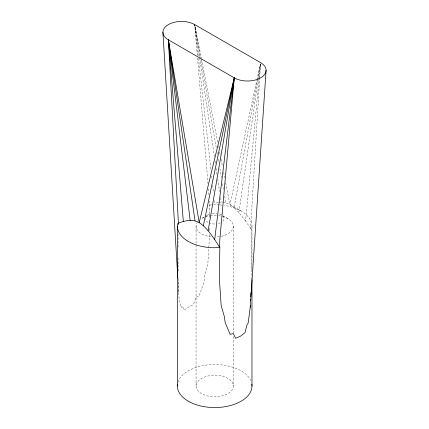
<?xml version="1.0" encoding="UTF-8"?>
<svg xmlns="http://www.w3.org/2000/svg" width="429" height="429" viewBox="0 0 429 429"><rect width="100%" height="100%" fill="white"/><g stroke="black" fill="none" stroke-linecap="round" stroke-linejoin="round"><path stroke-width="0.32" stroke-dasharray="2.15 1.61" d="M178.035 247.168L178.067 233.242M251.126 279.397L251.238 229.451L251.973 226.233A37.28 21.52 0 0 0 224.346 205.443M251.238 229.451L250.611 228.389L259.701 78.019M259.738 77.349L260.628 62.65M250.611 228.389L245.608 221.037L259.052 79.285M259.116 78.62L260.505 63.98M245.608 221.037L238.883 212.5L258.129 79.885M258.22 79.226L260.435 63.975L257.491 79.778M238.883 212.5L234.068 207.604L257.368 80.438M234.068 207.604L229.96 204.606L256.81 80.309M256.955 79.655L260.344 63.959M204.263 217.036L201.517 218.624A18.64 10.763 0 0 1 204.199 217.342M206.456 215.771L208.108 214.816M209.379 217.718L209.164 205.132L211.62 204.29M217.937 202.735L214.693 203.19L214.323 199.871M218.586 202.644L222.351 202.429M209.164 205.132L212.854 204.853M213.465 204.805L214.693 204.708A37.28 21.52 0 0 1 219.235 204.869M222.941 202.499L225.879 202.874L229.96 204.606L241.055 211.014M227.874 218.624L221.284 214.816A9.32 5.379 0 0 0 219.353 213.964M197.292 55.33L194.728 24.603L201.287 58.108M201.416 58.762L217.744 142.197M218.517 146.139L218.774 147.453M219.675 152.048L220.184 154.681M221.085 159.277L222.501 166.506M223.659 172.415L224.689 177.67M225.713 182.926L229.96 204.606M198.219 55.802L194.728 24.603L200.499 57.615M200.96 60.258L216.302 148.075M217.112 152.697L217.342 154.016M218.264 159.298L218.844 162.596M219.879 168.543L221.498 177.783M222.533 183.73L223.573 189.672M224.726 196.273L225.879 202.874M194.728 24.603L199.565 57.089M199.662 57.749L214.366 156.531M215.058 161.175L215.551 164.489M216.146 168.463L217.031 174.431M217.723 179.075L219.6 191.672M220.485 197.635L221.176 202.279M198.514 58.462L210.982 169.991M211.653 175.97L212.098 179.955M212.693 185.264L213.508 192.567M197.517 58.001L207.995 183.574M208.44 188.921L208.944 194.932M209.443 200.944L209.781 204.949M178.04 281.521L179.022 297.672L181.07 307.738L182.411 305.872L184.159 310.247L188.24 307.175L193.522 304.52L196.058 297.077L198.965 296.38L203.904 282.293L205.046 273.632L207.861 263.492L209.652 233.617M178.689 292.213L178.223 278.539M209.561 228.319L209.593 230.303M178.035 257.797L178.169 272.517M251.973 226.233L251.973 271.031M233.333 226.233L233.333 333.21M233.333 336.55L233.333 386.03A18.64 10.763 0 0 1 205.378 395.345A18.64 10.763 0 0 1 205.378 376.71A18.64 10.763 0 0 1 233.333 386.03M196.058 226.233L196.058 386.03M177.987 382.287A37.28 21.52 0 0 1 213.074 364.527A37.28 21.52 0 0 1 250.702 380.459M219.884 204.923A37.28 21.52 0 0 1 223.091 205.266M222.785 216.538A18.64 10.763 0 0 1 233.306 226.839A18.64 10.763 0 0 1 220.849 236.39M219.519 236.626A18.64 10.763 0 0 1 215.91 236.969M211.052 236.787A18.64 10.763 0 0 1 197.292 222.378M205.378 216.913A18.64 10.763 0 0 1 209.872 215.841M210.457 215.755A18.64 10.763 0 0 1 217.734 215.615M218.334 215.68A18.64 10.763 0 0 1 222.152 216.372M222.764 215.932A9.32 5.379 0 0 1 221.284 222.426M220.367 222.892A9.32 5.379 0 0 1 217.691 223.718M214.693 224.002A9.32 5.379 0 0 1 210.033 223.284M208.108 222.426A9.32 5.379 0 0 1 205.378 218.624M205.695 217.23A9.32 5.379 0 0 1 210.033 213.964M212.285 213.428A9.32 5.379 0 0 1 217.106 213.428"/><path stroke-width="0.64" d="M178.083 224.619L178.089 223.289C184.706 220.592 192.632 218.87 199.206 222.624C208.328 228.673 213.76 238.567 219.836 247.361L219.316 277.922L221.139 305.534L224.346 316.602L225.193 322.635L230.126 334.347L233.333 333.58L235.628 338.283L240.932 335.934L245.023 332.604L246.981 324.78L248.171 323.123L250.209 307.405L266.087 70.259M250.745 296.696L250.874 292.717M250.209 307.405L250.311 305.528M250.574 300.525L250.638 299.27M219.219 246.632L234.272 77.863L168.372 39.822A18.64 10.763 0 0 1 168.372 24.603A18.64 10.763 0 0 1 194.728 24.603L260.628 62.65A18.64 10.763 0 0 1 260.628 77.863A18.64 10.763 0 0 1 234.272 77.863L199.206 222.624L168.372 39.822L178.416 223.219M214.693 239.527L234.272 77.863L203.346 225.686M208.119 230.722L234.272 77.863M177.418 386.03L177.418 226.233L178.089 223.289M219.836 247.361L214.693 247.753A37.28 21.52 0 0 1 177.418 226.233M183.322 221.412L168.372 39.822L195.034 220.887M168.372 39.822L190.149 220.345M162.913 32.213L177.837 278.18M251.973 279.719L251.973 386.03M251.834 384.159A37.28 21.52 0 0 1 214.693 407.55A37.28 21.52 0 0 1 177.558 384.159"/></g></svg>
